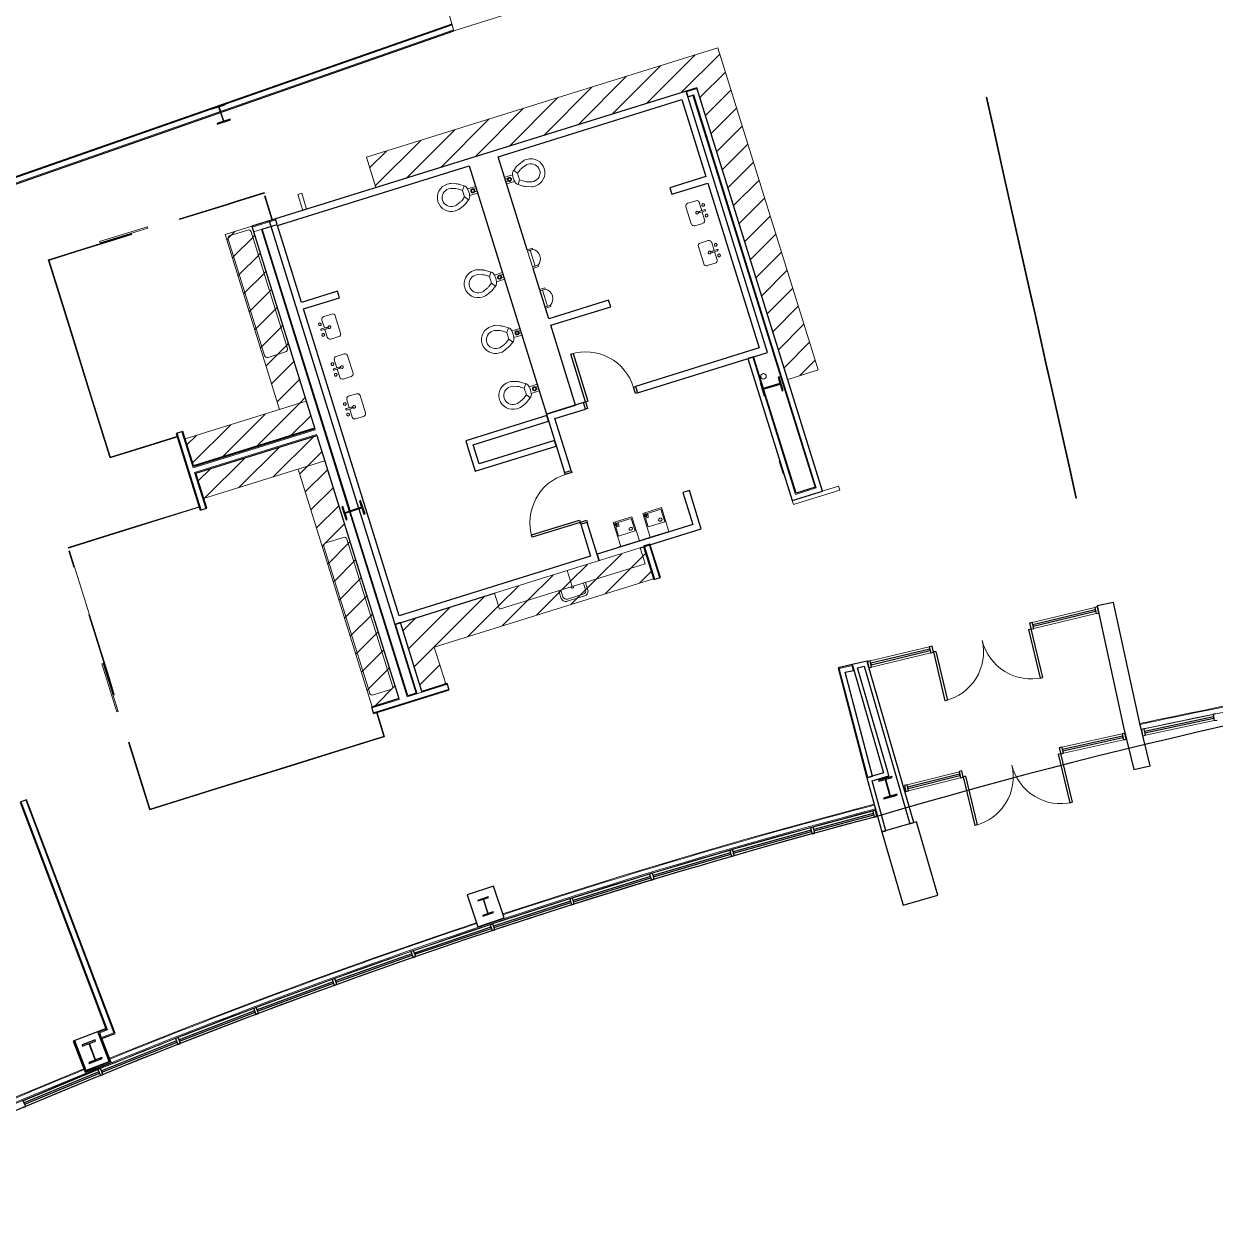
# Model space of a CAD drawing. Header units: millimetres. Extents: x -15988 to 119026, y 0 to 105082.
# Drawn here: x 4688 to 26410, y 0 to 21875 of the extents above; entities that cross this region are included whole.
import ezdxf

# ---------------------------------------------------------------- set-up
doc = ezdxf.new("R2010")
doc.units = ezdxf.units.MM
doc.header["$LTSCALE"] = 25
doc.header["$MEASUREMENT"] = 0
doc.layers.add('PLANON_CONSTRUCTION', color=8, linetype='CONTINUOUS', lineweight=18)
doc.layers.add('PLANON_FLOOR_POLYLINE', color=5, linetype='CONTINUOUS')

msp = doc.modelspace()

# ---------------------------------------------------------------- linework, layer by layer
at = {"layer": 'PLANON_CONSTRUCTION'}
for p, q in [((12530, 21752), (12122, 23164)), ((12530, 21752), (15270, 22612)), ((12526, 21768), (3236, 18519)), ((12503, 21857), (3347, 18655)), ((16965, 20697), (16771, 20637)), ((16904, 20582), (16889, 20577)), ((16904, 20582), (19137, 13412)), ((22248, 20537), (22236, 20534)), ((22236, 20534), (22355, 20001)), ((22367, 20004), (22248, 20537)), ((22367, 20004), (22355, 20001)), ((22355, 20001), (22367, 20004)), ((22355, 20001), (22555, 19109)), ((22567, 19112), (22367, 20004)), ((13619, 19205), (13667, 19267)), ((13719, 19319), (13797, 19378)), ((13850, 19307), (13773, 19248)), ((13828, 19394), (13859, 19404)), ((13886, 19319), (13854, 19309)), ((13455, 19079), (13600, 19124)), ((13467, 19042), (13507, 19055)), ((13619, 19205), (13689, 19151)), ((13737, 19213), (13689, 19151)), ((13689, 19151), (13727, 19031)), ((22567, 19112), (22555, 19109)), ((22555, 19109), (22567, 19112)), ((22555, 19109), (22688, 18514)), ((22700, 18517), (22567, 19112)), ((12436, 18961), (12404, 18951)), ((12431, 18866), (12462, 18876)), ((12466, 18876), (12564, 18872)), ((12568, 18960), (12471, 18965)), ((12613, 18863), (12688, 18839)), ((12715, 18924), (12640, 18948)), ((12715, 18924), (12688, 18839)), ((12688, 18839), (12725, 18719)), ((12922, 18912), (12777, 18867)), ((12933, 18876), (12893, 18864)), ((12948, 18828), (12908, 18815)), ((13482, 18994), (13522, 19006)), ((13637, 19002), (13493, 18957)), ((13727, 19031), (13700, 18946)), ((13775, 18922), (13700, 18946)), ((13727, 19031), (13802, 19007)), ((13944, 18905), (13846, 18909)), ((13851, 18998), (13948, 18993)), ((13953, 18994), (13984, 19004)), ((14010, 18919), (13979, 18909)), ((8542, 18635), (8396, 18590)), ((8400, 18578), (8546, 18623)), ((9068, 18799), (8542, 18635)), ((8546, 18623), (8542, 18635)), ((8542, 18635), (8546, 18623)), ((8546, 18623), (9072, 18787)), ((9072, 18787), (9068, 18799)), ((9086, 18740), (9074, 18736)), ((9074, 18736), (9210, 18299)), ((9223, 18303), (9086, 18740)), ((9753, 18787), (9680, 18764)), ((9680, 18764), (9771, 18473)), ((9843, 18496), (9753, 18787)), ((12642, 18622), (12564, 18562)), ((12725, 18719), (12677, 18657)), ((12725, 18719), (12796, 18665)), ((12748, 18602), (12796, 18665)), ((12815, 18746), (12959, 18791)), ((16940, 18651), (16794, 18605)), ((17049, 18472), (17003, 18617)), ((8396, 18590), (7523, 18318)), ((7527, 18306), (8400, 18578)), ((8400, 18578), (8396, 18590)), ((8396, 18590), (8400, 18578)), ((9771, 18473), (9843, 18496)), ((12560, 18560), (12529, 18551)), ((12555, 18466), (12587, 18476)), ((12618, 18492), (12696, 18551)), ((16761, 18542), (16859, 18226)), ((17103, 18489), (17012, 18460)), ((17111, 18465), (17020, 18436)), ((17102, 18302), (17056, 18448)), ((22700, 18517), (22688, 18514)), ((22688, 18514), (22700, 18517)), ((22688, 18514), (22888, 17622)), ((22900, 17625), (22700, 18517)), ((6067, 17905), (6940, 18176)), ((6940, 18176), (6948, 18152)), ((7523, 18318), (7527, 18306)), ((8847, 18169), (9280, 18304)), ((9210, 18299), (9223, 18303)), ((16923, 18193), (17068, 18238)), ((6359, 17956), (5632, 17729)), ((5636, 17717), (6363, 17944)), ((6948, 18152), (6075, 17880)), ((6650, 18046), (6359, 17956)), ((6363, 17944), (6359, 17956)), ((6359, 17956), (6363, 17944)), ((6363, 17944), (6654, 18034)), ((6654, 18034), (6650, 18046)), ((9035, 18131), (8874, 18081)), ((9020, 18126), (10621, 12985)), ((5632, 17729), (5136, 17575)), ((5636, 17717), (5632, 17729)), ((5632, 17729), (5636, 17717)), ((6075, 17880), (6067, 17905)), ((13867, 17757), (13964, 17788)), ((13874, 17733), (13867, 17757)), ((13971, 17763), (13874, 17733)), ((13874, 17733), (13919, 17747)), ((13965, 17442), (13874, 17733)), ((13919, 17747), (14010, 17456)), ((13964, 17788), (13971, 17763)), ((16987, 17814), (17086, 17499)), ((17166, 17923), (17021, 17878)), ((17275, 17744), (17230, 17890)), ((17330, 17761), (17239, 17733)), ((17337, 17737), (17246, 17709)), ((17328, 17574), (17283, 17720)), ((5142, 17577), (5130, 17573)), ((5130, 17573), (5511, 16350)), ((5136, 17575), (5140, 17563)), ((5140, 17563), (5636, 17717)), ((5523, 16354), (5142, 17577)), ((17149, 17466), (17295, 17511)), ((22900, 17625), (22888, 17622)), ((22888, 17622), (22900, 17625)), ((22888, 17622), (23021, 17027)), ((23033, 17030), (22900, 17625)), ((12894, 17378), (12926, 17387)), ((12952, 17302), (12921, 17293)), ((13054, 17298), (12956, 17303)), ((12961, 17392), (13058, 17387)), ((13178, 17266), (13103, 17290)), ((13130, 17374), (13205, 17350)), ((13178, 17266), (13205, 17350)), ((13267, 17294), (13412, 17339)), ((13423, 17303), (13383, 17290)), ((14062, 17472), (13965, 17442)), ((14010, 17456), (13965, 17442)), ((13965, 17442), (13973, 17417)), ((13973, 17417), (14070, 17448)), ((14070, 17448), (14062, 17472)), ((13167, 17083), (13215, 17146)), ((13215, 17146), (13178, 17266)), ((13286, 17091), (13215, 17146)), ((13286, 17091), (13237, 17029)), ((13449, 17218), (13305, 17173)), ((13438, 17254), (13398, 17242)), ((13019, 16977), (13050, 16987)), ((13077, 16902), (13045, 16892)), ((13054, 16989), (13132, 17048)), ((13186, 16978), (13108, 16918)), ((14093, 17030), (14190, 17060)), ((14198, 17035), (14101, 17005)), ((14101, 17005), (14146, 17019)), ((14146, 17019), (14236, 16728)), ((14190, 17060), (14198, 17035)), ((23021, 17027), (23033, 17030)), ((23033, 17030), (23021, 17027)), ((23021, 17027), (23121, 16581)), ((23133, 16584), (23033, 17030)), ((14289, 16744), (14192, 16714)), ((14236, 16728), (14192, 16714)), ((14199, 16690), (14296, 16720)), ((14296, 16720), (14289, 16744)), ((10167, 16329), (10122, 16474)), ((10155, 16538), (10301, 16583)), ((10364, 16550), (10463, 16235)), ((23121, 16581), (23133, 16584)), ((23133, 16584), (23121, 16581)), ((23121, 16581), (23321, 15689)), ((23333, 15691), (23133, 16584)), ((5523, 16354), (5511, 16350)), ((5511, 16350), (5523, 16354)), ((5511, 16350), (5873, 15186)), ((5886, 15189), (5523, 16354)), ((10113, 16312), (10204, 16340)), ((10120, 16288), (10211, 16316)), ((10220, 16159), (10175, 16305)), ((13211, 16359), (13243, 16369)), ((13269, 16284), (13238, 16274)), ((13371, 16280), (13274, 16284)), ((13278, 16373), (13375, 16369)), ((13495, 16247), (13420, 16271)), ((13447, 16356), (13522, 16332)), ((13495, 16247), (13522, 16332)), ((13532, 16127), (13495, 16247)), ((13584, 16276), (13729, 16321)), ((13767, 16199), (13622, 16154)), ((13740, 16284), (13700, 16272)), ((13755, 16236), (13715, 16223)), ((10429, 16171), (10284, 16126)), ((13371, 15971), (13449, 16030)), ((13484, 16065), (13532, 16127)), ((13603, 16073), (13532, 16127)), ((13603, 16073), (13555, 16010)), ((10382, 15810), (10527, 15856)), ((10591, 15822), (10689, 15507)), ((13336, 15959), (13367, 15969)), ((13394, 15884), (13362, 15874)), ((13503, 15959), (13425, 15900)), ((18121, 15339), (17978, 15798)), ((10339, 15584), (10430, 15613)), ((10347, 15560), (10438, 15588)), ((10394, 15601), (10348, 15747)), ((10447, 15431), (10401, 15577)), ((23321, 15689), (23333, 15691)), ((23333, 15691), (23321, 15689)), ((23321, 15689), (23421, 15242)), ((23433, 15245), (23333, 15691)), ((10656, 15443), (10510, 15398)), ((13529, 15340), (13560, 15350)), ((13595, 15355), (13693, 15350)), ((13764, 15337), (13839, 15313)), ((13812, 15229), (13839, 15313)), ((5873, 15186), (5886, 15189)), ((5886, 15189), (5873, 15186)), ((5873, 15186), (5964, 14895)), ((5976, 14898), (5886, 15189)), ((10608, 15083), (10754, 15128)), ((10818, 15095), (10916, 14779)), ((13586, 15265), (13555, 15256)), ((13688, 15261), (13591, 15266)), ((13812, 15229), (13737, 15252)), ((13802, 15046), (13850, 15109)), ((13850, 15109), (13812, 15229)), ((13920, 15054), (13850, 15109)), ((13902, 15257), (14046, 15302)), ((14084, 15181), (13939, 15136)), ((14057, 15266), (14017, 15253)), ((14072, 15217), (14032, 15205)), ((18758, 13294), (18198, 15094)), ((23433, 15245), (23421, 15242)), ((23421, 15242), (23433, 15245)), ((23421, 15242), (23554, 14648)), ((23566, 14650), (23433, 15245)), ((5964, 14895), (5976, 14898)), ((5976, 14898), (5964, 14895)), ((5964, 14895), (6254, 13963)), ((6267, 13966), (5976, 14898)), ((10566, 14857), (10657, 14885)), ((10620, 14874), (10575, 15019)), ((13653, 14940), (13685, 14950)), ((13689, 14952), (13766, 15011)), ((13820, 14941), (13742, 14881)), ((13920, 15054), (13872, 14992)), ((10573, 14832), (10664, 14861)), ((10673, 14704), (10628, 14849)), ((10882, 14716), (10737, 14671)), ((13711, 14865), (13680, 14855)), ((9998, 14473), (7773, 13780)), ((9998, 14473), (9993, 14488)), ((23566, 14650), (23554, 14648)), ((23554, 14648), (23566, 14650)), ((23554, 14648), (23754, 13755)), ((23766, 13758), (23566, 14650)), ((7471, 14348), (6889, 14167)), ((6893, 14155), (7475, 14336)), ((7475, 14336), (7471, 14348)), ((7917, 13009), (7480, 14409)), ((7773, 13780), (7568, 14437)), ((10025, 14385), (7800, 13692)), ((10030, 14370), (10025, 14385)), ((6889, 14167), (6259, 13970)), ((6262, 13958), (6893, 14155)), ((6889, 14167), (6893, 14155)), ((6893, 14155), (6889, 14167)), ((6254, 13963), (6267, 13966)), ((6259, 13970), (6262, 13958)), ((8004, 13036), (7800, 13692)), ((23766, 13758), (23754, 13755)), ((23754, 13755), (23766, 13758)), ((23754, 13755), (23873, 13222)), ((23885, 13225), (23766, 13758)), ((19543, 13443), (18698, 13179)), ((18720, 13106), (19566, 13370)), ((19137, 13412), (18758, 13294)), ((19566, 13370), (19543, 13443)), ((18698, 13179), (18720, 13106)), ((23873, 13222), (23885, 13225)), ((7881, 13069), (6717, 12707)), ((6721, 12694), (7885, 13057)), ((7885, 13057), (7881, 13069)), ((10624, 12974), (11675, 9598)), ((15974, 12946), (16314, 13052)), ((16110, 12510), (15974, 12946)), ((16059, 12947), (16303, 13024)), ((16080, 12878), (16059, 12947)), ((16303, 13024), (16375, 12794)), ((16314, 13052), (16450, 12616)), ((6717, 12707), (6135, 12525)), ((6139, 12513), (6721, 12694)), ((6721, 12694), (6717, 12707)), ((6717, 12707), (6721, 12694)), ((15435, 12778), (15775, 12884)), ((15571, 12342), (15435, 12778)), ((15482, 12692), (15541, 12711)), ((15532, 12531), (15482, 12692)), ((15520, 12779), (15764, 12856)), ((15541, 12711), (15520, 12779)), ((15764, 12856), (15836, 12626)), ((15775, 12884), (15911, 12448)), ((16021, 12860), (16080, 12878)), ((16071, 12699), (16021, 12860)), ((16375, 12794), (16071, 12699)), ((6135, 12525), (5494, 12326)), ((5498, 12314), (6139, 12513)), ((6135, 12525), (6139, 12513)), ((6139, 12513), (6135, 12525)), ((15527, 12328), (16495, 12629)), ((15836, 12626), (15532, 12531)), ((15888, 12440), (16110, 12510)), ((16450, 12616), (16110, 12510)), ((16495, 12629), (16496, 12623)), ((5494, 12326), (5498, 12314)), ((5520, 12262), (5508, 12259)), ((5508, 12259), (5599, 11968)), ((5611, 11971), (5520, 12262)), ((15527, 12328), (15529, 12322)), ((15911, 12448), (15571, 12342)), ((16002, 12353), (16191, 11746)), ((16090, 12380), (16279, 11774)), ((5599, 11968), (5611, 11971)), ((5611, 11971), (5599, 11968)), ((5883, 11098), (5611, 11971)), ((24215, 11229), (23077, 10958)), ((5871, 11095), (5883, 11098)), ((5883, 11098), (5871, 11095)), ((5871, 11095), (6233, 9930)), ((6245, 9934), (5883, 11098)), ((24242, 11118), (23104, 10847)), ((11465, 10927), (11860, 9656)), ((21199, 10511), (20120, 10254)), ((21226, 10400), (20147, 10143)), ((6133, 10208), (6109, 10200)), ((6109, 10200), (6381, 9327)), ((6405, 9335), (6133, 10208)), ((19796, 10173), (19554, 10115)), ((19554, 10115), (20075, 8127)), ((6233, 9930), (6245, 9934)), ((6245, 9934), (6233, 9930)), ((6233, 9930), (6324, 9639)), ((6336, 9643), (6245, 9934)), ((6324, 9639), (6336, 9643)), ((12440, 9740), (11058, 9310)), ((12413, 9828), (11675, 9598)), ((11944, 9699), (11948, 9683)), ((11530, 9553), (11031, 9398)), ((11525, 9568), (11530, 9553)), ((6381, 9327), (6405, 9335)), ((11128, 9315), (11116, 9311)), ((11116, 9311), (11252, 8875)), ((11264, 8878), (11128, 9315)), ((25117, 9014), (26373, 9277)), ((26373, 9277), (26382, 9233)), ((26396, 9165), (25140, 8902)), ((6608, 8770), (6596, 8766)), ((6596, 8766), (6777, 8184)), ((6789, 8188), (6608, 8770)), ((11256, 8883), (10532, 8657)), ((10536, 8645), (11260, 8870)), ((11252, 8875), (11264, 8878)), ((11260, 8870), (11256, 8883)), ((23619, 8681), (24716, 8927)), ((24741, 8815), (23644, 8570)), ((10532, 8657), (9659, 8385)), ((9663, 8373), (10536, 8645)), ((10536, 8645), (10532, 8657)), ((10532, 8657), (10536, 8645)), ((23629, 8638), (23619, 8681)), ((9659, 8385), (9368, 8295)), ((9372, 8282), (9663, 8373)), ((9663, 8373), (9659, 8385)), ((9659, 8385), (9663, 8373)), ((6777, 8184), (6789, 8188)), ((6789, 8188), (6777, 8184)), ((6777, 8184), (6977, 7543)), ((6989, 7547), (6789, 8188)), ((9368, 8295), (8204, 7932)), ((8208, 7920), (9372, 8282)), ((9372, 8282), (9368, 8295)), ((9368, 8295), (9372, 8282)), ((20793, 7996), (21741, 8234)), ((21769, 8124), (20821, 7885)), ((21741, 8234), (21752, 8191)), ((8204, 7932), (6981, 7551)), ((6984, 7539), (8208, 7920)), ((8204, 7932), (8208, 7920)), ((8208, 7920), (8204, 7932)), ((6209, 3522), (4634, 7682)), ((6328, 3468), (4720, 7714)), ((6977, 7543), (6989, 7547)), ((6981, 7551), (6984, 7539)), ((19044, 7333), (20193, 7641)), ((19080, 7224), (20167, 7515)), ((20216, 7528), (20223, 7530)), ((17897, 7013), (19044, 7333)), ((19091, 7181), (19080, 7224)), ((20196, 7405), (19109, 7114)), ((16755, 6681), (17897, 7013)), ((17611, 6812), (19030, 7210)), ((19061, 7100), (17642, 6702)), ((19030, 7210), (19042, 7168)), ((16148, 6380), (17562, 6798)), ((17562, 6798), (17574, 6755)), ((17623, 6769), (17611, 6812)), ((15615, 6338), (16755, 6681)), ((17594, 6688), (16180, 6271)), ((14691, 5929), (16099, 6365)), ((16099, 6365), (16112, 6323)), ((16161, 6338), (16148, 6380)), ((14480, 5982), (15615, 6338)), ((16132, 6256), (14725, 5820)), ((13240, 5458), (14642, 5913)), ((13421, 5639), (14480, 5982)), ((14642, 5913), (14655, 5871)), ((14704, 5887), (14691, 5929)), ((14677, 5805), (13275, 5350)), ((12220, 5236), (12938, 5479)), ((11795, 4968), (13191, 5442)), ((13227, 5334), (11832, 4860)), ((13191, 5442), (13205, 5400)), ((13253, 5416), (13240, 5458)), ((11096, 4845), (12220, 5236)), ((9976, 4443), (11096, 4845)), ((10357, 4459), (11746, 4952)), ((11784, 4844), (10395, 4351)), ((11746, 4952), (11761, 4910)), ((11809, 4926), (11795, 4968)), ((8860, 4028), (9976, 4443)), ((8926, 3931), (10308, 4442)), ((10308, 4442), (10324, 4400)), ((10372, 4417), (10357, 4459)), ((10348, 4334), (8965, 3824)), ((7749, 3603), (8860, 4028)), ((7502, 3383), (8878, 3913)), ((8919, 3806), (7543, 3277)), ((8878, 3913), (8894, 3871)), ((8941, 3889), (8926, 3931)), ((6204, 3537), (6067, 3485)), ((6209, 3522), (6073, 3470)), ((6642, 3166), (7749, 3603)), ((5601, 3325), (5812, 2770)), ((5616, 3331), (5821, 2791)), ((6237, 2948), (6032, 3488)), ((6257, 2939), (6047, 3494)), ((6073, 3470), (6105, 3384)), ((6086, 2817), (7454, 3364)), ((6328, 3468), (6105, 3384)), ((7454, 3364), (7470, 3323)), ((7518, 3342), (7502, 3383)), ((7496, 3258), (6128, 2711)), ((6248, 3007), (6642, 3166)), ((5812, 2770), (6257, 2939)), ((5821, 2791), (6237, 2948)), ((4443, 2257), (5540, 2717)), ((4677, 2231), (6038, 2797)), ((6082, 2692), (4721, 2126)), ((5540, 2717), (5778, 2815)), ((6038, 2797), (6055, 2756)), ((6102, 2776), (6086, 2817)), ((4694, 2190), (4677, 2231))]:
    msp.add_line(p, q, dxfattribs=at)
at = {"layer": 'PLANON_CONSTRUCTION', "lineweight": 30}
for p, q in [((3226, 18496), (12530, 21752)), ((12499, 21872), (3357, 18675)), ((16960, 20712), (16766, 20652)), ((16766, 20652), (16798, 20549)), ((16798, 20549), (16889, 20577)), ((16889, 20577), (19117, 13423)), ((19252, 13352), (16960, 20712)), ((9276, 18319), (8842, 18184)), ((8842, 18184), (9993, 14488)), ((9035, 18131), (9308, 18216)), ((9308, 18216), (9276, 18319)), ((10636, 12990), (9035, 18131)), ((17993, 15803), (17890, 15771)), ((17890, 15771), (18698, 13179)), ((18173, 15226), (17993, 15803)), ((18769, 13314), (18176, 15216)), ((7583, 14441), (7465, 14404)), ((7783, 13800), (7583, 14441)), ((9993, 14488), (7783, 13800)), ((7465, 14404), (7901, 13004)), ((7820, 13682), (10030, 14370)), ((10030, 14370), (11525, 9568)), ((8020, 13041), (7820, 13682)), ((18698, 13179), (19252, 13352)), ((19117, 13423), (18769, 13314)), ((7901, 13004), (8020, 13041)), ((11686, 9618), (10639, 12979)), ((16105, 12385), (15987, 12348)), ((15987, 12348), (16176, 11742)), ((16294, 11779), (16105, 12385)), ((16176, 11742), (16294, 11779)), ((11553, 10954), (11449, 10922)), ((11944, 9699), (11553, 10954)), ((11449, 10922), (11840, 9666)), ((19793, 10188), (19534, 10127)), ((19534, 10127), (20060, 8123)), ((19667, 10047), (19818, 10083)), ((19818, 10083), (19793, 10188)), ((20164, 8150), (19667, 10047)), ((11063, 9295), (12445, 9725)), ((11840, 9666), (11686, 9618)), ((12408, 9843), (11944, 9699)), ((12445, 9725), (12408, 9843)), ((11525, 9568), (11026, 9413)), ((11026, 9413), (11063, 9295)), ((20060, 8123), (20164, 8150)), ((4735, 7720), (4619, 7676)), ((4619, 7676), (6183, 3546)), ((6349, 3459), (4735, 7720)), ((6183, 3546), (6062, 3500)), ((6062, 3500), (5587, 3320)), ((5587, 3320), (5802, 2750)), ((6111, 3369), (6349, 3459)), ((6278, 2930), (6111, 3369)), ((5802, 2750), (6278, 2930))]:
    msp.add_line(p, q, dxfattribs=at)
at = {"layer": 'PLANON_CONSTRUCTION', "lineweight": 9}
for p, q in [((17342, 21440), (10933, 19444)), ((19172, 15564), (17342, 21440)), ((16048, 20428), (16931, 21312)), ((16674, 20623), (17377, 21327)), ((15422, 20233), (16305, 21117)), ((14796, 20038), (15679, 20922)), ((17016, 20534), (17480, 20998)), ((14170, 19843), (15053, 20727)), ((17118, 20205), (17582, 20669)), ((13544, 19648), (14427, 20532)), ((12292, 19258), (13175, 20142)), ((12918, 19453), (13801, 20337)), ((17220, 19877), (17684, 20341)), ((11666, 19063), (12549, 19947)), ((17323, 19548), (17787, 20012)), ((11095, 18923), (11923, 19752)), ((10992, 19252), (11297, 19557)), ((17425, 19219), (17889, 19683)), ((10933, 19444), (11105, 18889)), ((17528, 18890), (17991, 19354)), ((17630, 18562), (18094, 19026)), ((17732, 18233), (18196, 18697)), ((8842, 18184), (8357, 18033)), ((9836, 14992), (8842, 18184)), ((17835, 17904), (18299, 18368)), ((8357, 18033), (9351, 14841)), ((8386, 17939), (8411, 17964)), ((8412, 17965), (8467, 18020)), ((8413, 17952), (9075, 15826)), ((8768, 18115), (8447, 18015)), ((8469, 18022), (8536, 18089)), ((8512, 17634), (8861, 17982)), ((9493, 15956), (8831, 18082)), ((8862, 17984), (8894, 18016)), ((17937, 17576), (18401, 18040)), ((8489, 17611), (8513, 17635)), ((8615, 17306), (8963, 17654)), ((8964, 17655), (8997, 17688)), ((18039, 17247), (18503, 17711)), ((8591, 17282), (8616, 17306)), ((8718, 16977), (9066, 17325)), ((9066, 17326), (9099, 17359)), ((18142, 16918), (18606, 17382)), ((8693, 16953), (8718, 16978)), ((8820, 16649), (9168, 16997)), ((9168, 16997), (9201, 17030)), ((18244, 16590), (18708, 17054)), ((8796, 16624), (8820, 16649)), ((8923, 16320), (9271, 16669)), ((9270, 16668), (9304, 16701)), ((18346, 16261), (18810, 16725)), ((8898, 16296), (8922, 16320)), ((9025, 15992), (9373, 16340)), ((9372, 16339), (9406, 16373)), ((18449, 15932), (18913, 16396)), ((9000, 15967), (9024, 15991)), ((9312, 15848), (9476, 16012)), ((9475, 16010), (9508, 16044)), ((18551, 15604), (19015, 16068)), ((9103, 15638), (9311, 15846)), ((9139, 15793), (9460, 15893)), ((9205, 15310), (9611, 15715)), ((18617, 15391), (19172, 15564)), ((18839, 15461), (19117, 15739)), ((9308, 14981), (9713, 15387)), ((9836, 14992), (7626, 14304)), ((8938, 14180), (9710, 14953)), ((9710, 14953), (9815, 15058)), ((8312, 13985), (9084, 14758)), ((9564, 14375), (9918, 14729)), ((7762, 13867), (8458, 14563)), ((7777, 13819), (9987, 14507)), ((7660, 14196), (7832, 14368)), ((9228, 13609), (9972, 14352)), ((8602, 13414), (9346, 14157)), ((9854, 13804), (10123, 14072)), ((7965, 13215), (10175, 13904)), ((7976, 13219), (8720, 13962)), ((9717, 13666), (9854, 13804)), ((18461, 13897), (18473, 13901)), ((18533, 13666), (18461, 13897)), ((18473, 13901), (18545, 13670)), ((18545, 13670), (18473, 13901)), ((7865, 13538), (8094, 13767)), ((9690, 13753), (11040, 9417)), ((9819, 13338), (10225, 13743)), ((18545, 13670), (18533, 13666)), ((9922, 13009), (10327, 13415)), ((10024, 12680), (10430, 13086)), ((10126, 12351), (10532, 12757)), ((10514, 12508), (10193, 12408)), ((11411, 9798), (10577, 12475)), ((10159, 12345), (10993, 9668)), ((10252, 12046), (10601, 12395)), ((10602, 12396), (10634, 12428)), ((15928, 12317), (14596, 11902)), ((16019, 12026), (15928, 12317)), ((16168, 11753), (15986, 12335)), ((10229, 12023), (10254, 12048)), ((10355, 11718), (10703, 12066)), ((10704, 12067), (10737, 12100)), ((15126, 11748), (15590, 12211)), ((15752, 11943), (15975, 12166)), ((15975, 12166), (16024, 12214)), ((14596, 11902), (13270, 11489)), ((13874, 11358), (14338, 11821)), ((14596, 11902), (14686, 11611)), ((14686, 11611), (14596, 11902)), ((14656, 11708), (14964, 12016)), ((14686, 11611), (16019, 12026)), ((15289, 11479), (15752, 11943)), ((15915, 11674), (16126, 11886)), ((10331, 11694), (10356, 11719)), ((10458, 11389), (10806, 11738)), ((10806, 11738), (10839, 11771)), ((12170, 10508), (16168, 11753)), ((13342, 11257), (13712, 11627)), ((13361, 11198), (14686, 11611)), ((14500, 11553), (14656, 11708)), ((14663, 11284), (15126, 11748)), ((14930, 11554), (14893, 11675)), ((14967, 11565), (14929, 11686)), ((10433, 11365), (10458, 11390)), ((10560, 11061), (10908, 11409)), ((10908, 11409), (10942, 11442)), ((11803, 10149), (13086, 11432)), ((13270, 11489), (13361, 11198)), ((14037, 11089), (14500, 11553)), ((14444, 11535), (14482, 11414)), ((14480, 11547), (14518, 11425)), ((14592, 11342), (14916, 11443)), ((14598, 11384), (14889, 11474)), ((11701, 10478), (12460, 11237)), ((12785, 10699), (13342, 11257)), ((13411, 10894), (13874, 11358)), ((10536, 11037), (10560, 11061)), ((10663, 10732), (11011, 11080)), ((11011, 11080), (11044, 11114)), ((11599, 10806), (11834, 11042)), ((10638, 10708), (10662, 10732)), ((10765, 10404), (11113, 10752)), ((11113, 10752), (11146, 10785)), ((12380, 9835), (12170, 10508)), ((10741, 10379), (10764, 10403)), ((10868, 10075), (11216, 10423)), ((11215, 10423), (11249, 10456)), ((10843, 10051), (10867, 10074)), ((10970, 9747), (11318, 10095)), ((11317, 10094), (11351, 10128)), ((11906, 9820), (12271, 10185)), ((12338, 9821), (12373, 9857)), ((10945, 9722), (10969, 9746)), ((11057, 9634), (11377, 9734)), ((11086, 9432), (11453, 9799))]:
    msp.add_line(p, q, dxfattribs=at)
at = {"layer": 'PLANON_CONSTRUCTION', "lineweight": 25}
for p, q in [((16648, 20615), (9276, 18319)), ((16766, 20652), (16648, 20615)), ((18251, 15883), (16766, 20652)), ((8357, 20419), (8116, 20339)), ((8121, 20325), (8237, 20363)), ((8237, 20363), (8325, 20100)), ((8245, 20366), (8361, 20405)), ((8333, 20102), (8245, 20366)), ((8361, 20405), (8357, 20419)), ((13338, 19454), (16685, 20497)), ((16685, 20497), (17123, 19090)), ((8116, 20339), (8121, 20325)), ((8213, 20047), (8454, 20127)), ((8449, 20141), (8333, 20102)), ((8454, 20127), (8449, 20141)), ((8325, 20100), (8209, 20061)), ((8209, 20061), (8213, 20047)), ((9312, 18201), (12805, 19288)), ((12805, 19288), (14216, 14756)), ((13867, 17757), (13338, 19454)), ((17123, 19090), (16468, 18886)), ((16468, 18886), (16505, 18768)), ((16505, 18768), (17160, 18972)), ((17160, 18972), (18096, 15965)), ((9276, 18319), (9157, 18282)), ((9157, 18282), (10789, 13042)), ((9750, 16794), (9312, 18201)), ((14259, 16496), (13973, 17417)), ((10405, 16998), (9750, 16794)), ((9787, 16676), (10442, 16880)), ((10442, 16880), (10405, 16998)), ((11531, 11077), (9787, 16676)), ((15351, 16836), (14259, 16496)), ((14296, 16378), (15388, 16717)), ((15388, 16717), (15351, 16836)), ((14749, 14923), (14296, 16378)), ((14659, 15852), (14702, 15865)), ((14931, 14979), (14659, 15852)), ((14702, 15865), (14974, 14992)), ((18096, 15965), (15841, 15262)), ((15878, 15144), (18133, 15846)), ((18133, 15846), (18251, 15883)), ((18133, 15343), (18114, 15337)), ((18114, 15337), (18185, 15091)), ((18167, 15225), (18133, 15343)), ((18475, 15314), (18167, 15225)), ((18460, 15437), (18441, 15432)), ((18441, 15432), (18475, 15314)), ((18532, 15191), (18460, 15437)), ((15804, 15251), (15841, 15262)), ((15841, 15133), (15804, 15251)), ((15841, 15262), (15878, 15144)), ((15841, 15262), (15878, 15144)), ((15878, 15144), (15841, 15133)), ((18170, 15214), (18478, 15303)), ((18204, 15096), (18170, 15214)), ((18185, 15091), (18204, 15096)), ((18478, 15303), (18513, 15185)), ((18513, 15185), (18532, 15191)), ((14216, 14756), (14749, 14923)), ((14895, 14968), (14334, 14793)), ((14895, 14968), (14931, 14979)), ((14932, 14850), (14895, 14968)), ((14932, 14850), (14895, 14968)), ((14974, 14992), (14931, 14979)), ((14931, 14979), (14968, 14861)), ((14223, 14732), (12744, 14271)), ((14334, 14793), (14216, 14756)), ((14216, 14756), (14547, 13692)), ((14256, 14629), (14223, 14732)), ((14371, 14675), (14932, 14850)), ((14665, 13729), (14371, 14675)), ((14968, 14861), (14932, 14850)), ((12879, 14200), (14256, 14629)), ((12744, 14271), (12776, 14168)), ((14365, 14277), (12989, 13849)), ((14397, 14174), (14365, 14277)), ((12776, 14168), (12886, 13817)), ((12989, 13849), (12879, 14200)), ((12918, 13714), (14397, 14174)), ((12886, 13817), (12918, 13714)), ((14547, 13692), (14665, 13729)), ((14547, 13692), (14665, 13729)), ((14559, 13656), (14547, 13692)), ((14677, 13693), (14559, 13656)), ((14665, 13729), (14677, 13693)), ((16823, 13363), (16705, 13327)), ((17004, 12781), (16823, 13363)), ((10826, 13183), (10808, 13177)), ((10808, 13177), (10846, 13061)), ((10908, 12940), (10826, 13183)), ((16705, 13327), (16886, 12745)), ((10503, 13075), (10484, 13069)), ((10484, 13069), (10566, 12826)), ((10542, 12959), (10503, 13075)), ((10846, 13061), (10542, 12959)), ((10546, 12948), (10850, 13050)), ((10584, 12832), (10546, 12948)), ((10793, 13031), (11413, 11040)), ((10850, 13050), (10889, 12933)), ((10889, 12933), (10908, 12940)), ((10566, 12826), (10584, 12832)), ((13944, 12553), (14817, 12825)), ((14830, 12783), (13957, 12511)), ((14817, 12825), (14830, 12783)), ((14830, 12783), (14949, 12820)), ((14842, 12747), (14830, 12783)), ((14960, 12783), (14842, 12747)), ((14960, 12783), (14842, 12747)), ((14842, 12747), (15023, 12165)), ((14949, 12820), (14960, 12783)), ((15178, 12083), (14960, 12783)), ((16886, 12745), (15141, 12201)), ((17041, 12663), (17004, 12781)), ((13957, 12511), (13944, 12553)), ((15928, 12317), (17041, 12663)), ((15023, 12165), (11531, 11077)), ((15141, 12201), (15178, 12083)), ((11449, 10922), (13270, 11489)), ((24225, 11186), (23088, 10915)), ((23093, 10890), (24231, 11161)), ((24231, 11161), (24225, 11186)), ((24560, 11323), (24262, 11258)), ((24262, 11258), (24743, 9048)), ((25041, 9115), (24560, 11323)), ((11413, 11040), (11449, 10922)), ((23010, 10831), (23053, 10841)), ((23010, 10831), (23221, 9941)), ((23053, 10841), (23265, 9952)), ((23088, 10915), (23093, 10890)), ((21210, 10468), (20130, 10211)), ((20136, 10186), (21216, 10443)), ((21216, 10443), (21210, 10468)), ((21317, 10428), (21274, 10418)), ((21274, 10418), (21485, 9528)), ((21317, 10428), (21529, 9539)), ((20065, 10253), (19793, 10188)), ((19793, 10188), (19815, 10112)), ((19815, 10112), (20365, 8211)), ((19892, 10130), (20010, 10158)), ((20441, 8233), (19892, 10130)), ((20010, 10158), (20842, 7285)), ((20087, 10177), (20065, 10253)), ((20120, 10254), (20071, 10242)), ((20071, 10242), (20097, 10131)), ((20918, 7307), (20087, 10177)), ((20097, 10131), (20147, 10143)), ((20147, 10143), (20120, 10254)), ((20130, 10211), (20136, 10186)), ((23221, 9941), (23265, 9952)), ((21529, 9539), (21485, 9528)), ((26382, 9233), (25126, 8970)), ((25131, 8945), (26387, 9208)), ((26387, 9208), (26382, 9233)), ((24743, 9048), (24928, 8271)), ((25225, 8342), (25041, 9115)), ((25126, 8970), (25131, 8945)), ((24725, 8883), (23629, 8638)), ((23635, 8613), (24731, 8859)), ((24765, 8938), (24716, 8927)), ((24716, 8927), (24741, 8815)), ((24731, 8859), (24725, 8883)), ((24741, 8815), (24790, 8826)), ((24790, 8826), (24765, 8938)), ((23551, 8554), (23594, 8565)), ((23551, 8554), (23762, 7666)), ((23594, 8565), (23806, 7676)), ((23629, 8638), (23635, 8613)), ((24928, 8271), (25225, 8342)), ((20136, 8144), (20060, 8122)), ((20060, 8122), (20332, 7137)), ((20365, 8211), (20136, 8144)), ((20157, 8068), (20464, 8157)), ((20516, 8148), (20272, 8077)), ((20404, 8097), (20521, 8131)), ((20492, 7790), (20404, 8097)), ((20464, 8157), (20441, 8233)), ((20521, 8131), (20516, 8148)), ((21752, 8191), (20804, 7953)), ((20811, 7928), (21758, 8167)), ((21758, 8167), (21752, 8191)), ((21816, 8142), (22028, 7253)), ((21859, 8152), (21817, 8142)), ((21859, 8152), (22071, 7263)), ((20409, 7158), (20157, 8068)), ((20272, 8077), (20277, 8060)), ((20277, 8060), (20394, 8094)), ((20394, 8094), (20482, 7787)), ((20804, 7953), (20811, 7928)), ((20482, 7787), (20365, 7753)), ((20365, 7753), (20371, 7736)), ((20371, 7736), (20614, 7807)), ((20609, 7824), (20492, 7790)), ((20614, 7807), (20609, 7824)), ((23762, 7666), (23806, 7676)), ((20178, 7472), (19091, 7181)), ((19098, 7157), (20185, 7448)), ((20216, 7528), (20167, 7515)), ((20167, 7515), (20196, 7405)), ((20185, 7448), (20178, 7472)), ((20245, 7418), (20216, 7528)), ((20196, 7405), (20245, 7418)), ((20967, 7321), (20332, 7137)), ((20842, 7285), (20918, 7307)), ((21355, 5981), (20967, 7321)), ((22071, 7263), (22028, 7253)), ((19042, 7168), (17623, 6769)), ((17630, 6745), (19049, 7143)), ((19049, 7143), (19042, 7168)), ((19091, 7181), (19098, 7157)), ((20332, 7137), (20409, 7158)), ((20332, 7137), (20720, 5798)), ((17574, 6755), (16161, 6338)), ((16168, 6313), (17581, 6731)), ((17581, 6731), (17574, 6755)), ((17623, 6769), (17630, 6745)), ((13252, 6145), (12770, 5985)), ((13444, 5567), (13252, 6145)), ((16112, 6323), (14704, 5887)), ((14711, 5862), (16119, 6299)), ((16119, 6299), (16112, 6323)), ((16161, 6338), (16168, 6313)), ((12770, 5985), (12963, 5406)), ((13156, 5951), (12963, 5887)), ((13067, 5908), (13160, 5939)), ((13154, 5646), (13067, 5908)), ((13160, 5939), (13156, 5951)), ((20720, 5798), (21355, 5981)), ((12963, 5887), (12967, 5875)), ((12967, 5875), (13060, 5906)), ((13060, 5906), (13147, 5644)), ((14655, 5871), (13253, 5416)), ((13261, 5392), (14663, 5847)), ((14663, 5847), (14655, 5871)), ((14704, 5887), (14711, 5862)), ((12963, 5406), (13444, 5567)), ((13147, 5644), (13054, 5613)), ((13054, 5613), (13058, 5600)), ((13058, 5600), (13251, 5665)), ((13247, 5677), (13154, 5646)), ((13251, 5665), (13247, 5677)), ((13205, 5400), (11809, 4926)), ((11817, 4902), (13213, 5376)), ((13213, 5376), (13205, 5400)), ((13253, 5416), (13261, 5392)), ((11761, 4910), (10372, 4417)), ((10380, 4393), (11770, 4886)), ((11770, 4886), (11761, 4910)), ((11809, 4926), (11817, 4902)), ((10324, 4400), (8941, 3889)), ((8950, 3865), (10333, 4376)), ((10333, 4376), (10324, 4400)), ((10372, 4417), (10380, 4393)), ((8894, 3871), (7518, 3342)), ((7527, 3318), (8903, 3847)), ((8903, 3847), (8894, 3871)), ((8941, 3889), (8950, 3865)), ((5988, 3339), (5748, 3248)), ((5881, 3277), (5995, 3320)), ((5995, 3320), (5988, 3339)), ((7470, 3323), (6102, 2776)), ((6111, 2752), (7480, 3300)), ((7480, 3300), (7470, 3323)), ((7518, 3342), (7527, 3318)), ((5748, 3248), (5755, 3229)), ((5755, 3229), (5870, 3273)), ((5870, 3273), (5984, 2973)), ((5994, 2977), (5881, 3277)), ((5984, 2973), (5869, 2929)), ((5869, 2929), (5876, 2911)), ((5876, 2911), (6116, 3001)), ((6109, 3020), (5994, 2977)), ((6116, 3001), (6109, 3020)), ((6055, 2756), (4694, 2190)), ((4704, 2167), (6065, 2733)), ((6065, 2733), (6055, 2756)), ((6102, 2776), (6111, 2752)), ((4694, 2190), (4704, 2167))]:
    msp.add_line(p, q, dxfattribs=at)
at = {"layer": 'PLANON_CONSTRUCTION', "ltscale": 0.25}
msp.add_line((22295, 20326), (22268, 20450), dxfattribs=at)
at = {"layer": 'PLANON_CONSTRUCTION', "lineweight": 25, "extrusion": (0, 0, -1)}
for p, q in [((24265, 11241), (24215, 11229)), ((24215, 11229), (24242, 11118)), ((24291, 11129), (24265, 11241)), ((23077, 10958), (23028, 10946)), ((23028, 10946), (23054, 10835)), ((23104, 10847), (23077, 10958)), ((24242, 11118), (24291, 11129)), ((23054, 10835), (23104, 10847)), ((21249, 10523), (21199, 10511)), ((21199, 10511), (21226, 10400)), ((21275, 10412), (21249, 10523)), ((21226, 10400), (21275, 10412)), ((26423, 9287), (26373, 9277)), ((26373, 9277), (26396, 9165)), ((25117, 9014), (25067, 9003)), ((25067, 9003), (25090, 8891)), ((25140, 8902), (25117, 9014)), ((26396, 9165), (26446, 9175)), ((25090, 8891), (25140, 8902)), ((23619, 8681), (23569, 8670)), ((23569, 8670), (23595, 8559)), ((23595, 8559), (23644, 8570)), ((23644, 8570), (23619, 8681)), ((21791, 8247), (21741, 8235)), ((21741, 8235), (21769, 8124)), ((21769, 8124), (21818, 8136)), ((21818, 8136), (21791, 8247)), ((20793, 7996), (20744, 7984)), ((20744, 7984), (20772, 7873)), ((20772, 7873), (20821, 7885)), ((20821, 7885), (20793, 7996)), ((19080, 7224), (19031, 7211)), ((19110, 7114), (19080, 7224)), ((19031, 7211), (19061, 7100)), ((19061, 7100), (19110, 7114)), ((17611, 6812), (17562, 6798)), ((17562, 6798), (17594, 6688)), ((17642, 6702), (17611, 6812)), ((17594, 6688), (17642, 6702)), ((16148, 6380), (16099, 6366)), ((16099, 6366), (16132, 6256)), ((16181, 6271), (16148, 6380)), ((16132, 6256), (16181, 6271)), ((14690, 5929), (14642, 5914)), ((14642, 5914), (14676, 5805)), ((14725, 5820), (14690, 5929)), ((14676, 5805), (14725, 5820)), ((13239, 5458), (13191, 5442)), ((13191, 5442), (13227, 5334)), ((13227, 5334), (13275, 5350)), ((13275, 5350), (13239, 5458)), ((11794, 4968), (11746, 4952)), ((11746, 4952), (11784, 4844)), ((11784, 4844), (11832, 4860)), ((11832, 4860), (11794, 4968)), ((10356, 4459), (10309, 4442)), ((10309, 4442), (10348, 4334)), ((10395, 4352), (10356, 4459)), ((10348, 4334), (10395, 4352)), ((8925, 3931), (8878, 3913)), ((8878, 3913), (8918, 3806)), ((8918, 3806), (8966, 3824)), ((8966, 3824), (8925, 3931)), ((7502, 3383), (7454, 3365)), ((7454, 3365), (7496, 3258)), ((7543, 3277), (7502, 3383)), ((7496, 3258), (7543, 3277)), ((6085, 2817), (6038, 2798)), ((6038, 2798), (6081, 2692)), ((6081, 2692), (6128, 2711)), ((6128, 2711), (6085, 2817)), ((4721, 2126), (4676, 2231)), ((4674, 2106), (4721, 2126))]:
    msp.add_line(p, q, dxfattribs=at)
at = {"layer": 'PLANON_CONSTRUCTION'}
for centre in [(13542, 19039), (12873, 18831), (13363, 17257), (13680, 16239), (13997, 15220)]:
    msp.add_circle(centre, 25.3, dxfattribs=at)
for centre, radius, start, end in [((13888, 19097), 279, 127.2973, 142.2973), ((13858, 19297), 102, 107.2973, 127.2973), ((13858, 19297), 12.7, 107.2973, 127.2973), ((13935, 19161), 254, 17.2973, 107.2973), ((13935, 19161), 165, 17.2973, 107.2973), ((13541, 19039), 38.1, 107.2973, 287.2973), ((13541, 19039), 38.1, 287.2973, 107.2973), ((13699, 19143), 102, 142.2973, 191.0522), ((13919, 19156), 321, 185.874, 208.7206), ((13888, 19097), 191, 127.2973, 142.2973), ((13935, 19161), 165, 287.2973, 17.2973), ((13935, 19161), 254, 287.2973, 17.2973), ((12480, 18708), 254, 107.2973, 197.2973), ((12480, 18708), 165, 107.2973, 197.2973), ((12466, 18864), 102, 87.2973, 107.2973), ((12466, 18864), 12.7, 87.2973, 107.2973), ((12555, 18681), 191, 72.2973, 87.2973), ((12555, 18681), 279, 72.2973, 87.2973), ((12684, 18827), 102, 23.5425, 72.2973), ((12496, 18713), 321, 5.874, 28.7206), ((12873, 18831), 38.1, 107.2973, 287.2973), ((12873, 18831), 38.1, 287.2973, 107.2973), ((13731, 19043), 102, 203.5425, 252.2973), ((13860, 19188), 279, 252.2973, 267.2973), ((13860, 19188), 191, 252.2973, 267.2973), ((13949, 19006), 102, 267.2973, 287.2973), ((12480, 18708), 254, 197.2973, 287.2973), ((12480, 18708), 165, 197.2973, 287.2973), ((12526, 18773), 191, 307.2973, 322.2973), ((12526, 18773), 279, 307.2973, 322.2973), ((12715, 18727), 102, 322.2973, 11.0522), ((16809, 18557), 50.8, 107.2973, 197.2973), ((16955, 18602), 50.8, 17.2973, 107.2973), ((17077, 18574), 25.4, 107.2973, 287.2973), ((17077, 18574), 25.4, 287.2973, 107.2973), ((12556, 18573), 102, 287.2973, 307.2973), ((16965, 18433), 25.4, 107.2973, 287.2973), ((16965, 18433), 25.4, 287.2973, 107.2973), ((17016, 18448), 12.7, 107.2973, 287.2973), ((17107, 18477), 12.7, 287.2973, 107.2973), ((17137, 18380), 25.4, 107.2973, 287.2973), ((17137, 18380), 25.4, 287.2973, 107.2973), ((16908, 18242), 50.8, 197.2973, 287.2973), ((17053, 18287), 50.8, 287.2973, 17.2973), ((13929, 17590), 178, 318.3001, 76.2946), ((17036, 17829), 50.8, 107.2973, 197.2973), ((17181, 17875), 50.8, 17.2973, 107.2973), ((17192, 17705), 25.4, 107.2973, 287.2973), ((17192, 17705), 25.4, 287.2973, 107.2973), ((17243, 17721), 12.7, 107.2973, 287.2973), ((17303, 17846), 25.4, 107.2973, 287.2973), ((17303, 17846), 25.4, 287.2973, 107.2973), ((17334, 17749), 12.7, 287.2973, 107.2973), ((17280, 17559), 50.8, 287.2973, 17.2973), ((17364, 17652), 25.4, 107.2973, 287.2973), ((17364, 17652), 25.4, 287.2973, 107.2973), ((12970, 17135), 254, 107.2973, 197.2973), ((12970, 17135), 165, 107.2973, 197.2973), ((12956, 17290), 102, 87.2973, 107.2973), ((13045, 17108), 191, 72.2973, 87.2973), ((13045, 17108), 279, 72.2973, 87.2973), ((13174, 17254), 102, 23.5425, 72.2973), ((12986, 17140), 321, 5.874, 28.7206), ((13363, 17258), 38.1, 107.2973, 287.2973), ((13363, 17258), 38.1, 287.2973, 107.2973), ((17134, 17514), 50.8, 197.2973, 287.2973), ((12970, 17135), 165, 197.2973, 287.2973), ((13016, 17200), 191, 307.2973, 322.2973), ((13205, 17153), 102, 322.2973, 11.0522), ((12970, 17135), 254, 197.2973, 287.2973), ((13046, 16999), 12.7, 287.2973, 307.2973), ((13046, 16999), 102, 287.2973, 307.2973), ((13016, 17200), 279, 307.2973, 322.2973), ((14156, 16863), 178, 318.3001, 76.2946), ((10086, 16397), 25.4, 107.2973, 287.2973), ((10086, 16397), 25.4, 287.2973, 107.2973), ((10170, 16489), 50.8, 107.2973, 197.2973), ((10316, 16535), 50.8, 17.2973, 107.2973), ((10116, 16300), 12.7, 107.2973, 287.2973), ((10147, 16203), 25.4, 107.2973, 287.2973), ((10147, 16203), 25.4, 287.2973, 107.2973), ((10207, 16328), 12.7, 287.2973, 107.2973), ((10258, 16344), 25.4, 107.2973, 287.2973), ((10258, 16344), 25.4, 287.2973, 107.2973), ((10414, 16219), 50.8, 287.2973, 17.2973), ((13287, 16116), 254, 107.2973, 197.2973), ((13287, 16116), 165, 107.2973, 197.2973), ((13273, 16272), 102, 87.2973, 107.2973), ((13362, 16090), 191, 72.2973, 87.2973), ((13362, 16090), 279, 72.2973, 87.2973), ((13491, 16235), 102, 23.5425, 72.2973), ((13303, 16122), 321, 5.874, 28.7206), ((13680, 16239), 38.1, 107.2973, 287.2973), ((13680, 16239), 38.1, 287.2973, 107.2973), ((10269, 16174), 50.8, 197.2973, 287.2973), ((13287, 16116), 254, 197.2973, 287.2973), ((13287, 16116), 165, 197.2973, 287.2973), ((13364, 15981), 12.7, 287.2973, 307.2973), ((13334, 16181), 191, 307.2973, 322.2973), ((13334, 16181), 279, 307.2973, 322.2973), ((13522, 16135), 102, 322.2973, 11.0522), ((10397, 15762), 50.8, 107.2973, 197.2973), ((10542, 15807), 50.8, 17.2973, 107.2973), ((13364, 15981), 102, 287.2973, 307.2973), ((14931, 14979), 914, 16.7973, 107.2973), ((10313, 15669), 25.4, 107.2973, 287.2973), ((10313, 15669), 25.4, 287.2973, 107.2973), ((10343, 15572), 12.7, 107.2973, 287.2973), ((10434, 15600), 12.7, 287.2973, 107.2973), ((10485, 15616), 25.4, 107.2973, 287.2973), ((10485, 15616), 25.4, 287.2973, 107.2973), ((10373, 15475), 25.4, 107.2973, 287.2973), ((10373, 15475), 25.4, 287.2973, 107.2973), ((10495, 15447), 50.8, 197.2973, 287.2973), ((10641, 15492), 50.8, 287.2973, 17.2973), ((13604, 15098), 254, 107.2973, 197.2973), ((13590, 15253), 102, 87.2973, 107.2973), ((13679, 15071), 279, 72.2973, 87.2973), ((13808, 15216), 102, 23.5425, 72.2973), ((18176, 15447), 50.8, 90, 180), ((18176, 15447), 50.8, 180, 0), ((18176, 15447), 50.8, 0, 90), ((10769, 15080), 50.8, 17.2973, 107.2973), ((13604, 15098), 165, 107.2973, 197.2973), ((13679, 15071), 191, 72.2973, 87.2973), ((13620, 15103), 321, 5.874, 28.7206), ((13840, 15116), 102, 322.2973, 11.0522), ((13998, 15220), 38.1, 107.2973, 287.2973), ((13998, 15220), 38.1, 287.2973, 107.2973), ((10539, 14942), 25.4, 107.2973, 287.2973), ((10539, 14942), 25.4, 287.2973, 107.2973), ((10624, 15034), 50.8, 107.2973, 197.2973), ((10660, 14873), 12.7, 287.2973, 107.2973), ((10711, 14889), 25.4, 107.2973, 287.2973), ((10711, 14889), 25.4, 287.2973, 107.2973), ((13604, 15098), 254, 197.2973, 287.2973), ((13604, 15098), 165, 197.2973, 287.2973), ((13681, 14962), 12.7, 287.2973, 307.2973), ((13681, 14962), 102, 287.2973, 307.2973), ((13651, 15163), 191, 307.2973, 322.2973), ((13651, 15163), 279, 307.2973, 322.2973), ((10570, 14845), 12.7, 107.2973, 287.2973), ((10600, 14748), 25.4, 107.2973, 287.2973), ((10600, 14748), 25.4, 287.2973, 107.2973), ((10722, 14719), 50.8, 197.2973, 287.2973), ((10867, 14764), 50.8, 287.2973, 17.2973), ((14830, 12783), 914, 106.7973, 197.2973), ((21274, 10418), 914, 283.3867, 13.3867), ((23053, 10841), 914, 193.3867, 283.3867), ((49091, -102860), 114526, 100.85588, 102.12188), ((49091, -102860), 114511, 100.85612, 102.12171), ((49091, -102860), 114418, 100.85754, 102.12069), ((21816, 8142), 914, 283.3867, 13.3867), ((23594, 8565), 914, 193.3867, 283.3867), ((49176, -102872), 114142, 104.69444, 115.49126), ((49176, -102872), 114161, 104.69457, 115.46116), ((49176, -102872), 114234, 104.69506, 108.23732), ((49176, -102872), 114136, 104.95204, 105.2889), ((49176, -102872), 114136, 105.35624, 105.98993), ((49176, -102872), 114136, 106.20998, 106.70135), ((49176, -102872), 114136, 106.93259, 107.47292), ((49176, -102872), 114136, 107.63289, 108.32671), ((49176, -102872), 114234, 108.49211, 112.06962), ((49176, -102872), 114136, 108.49645, 109.02777), ((49176, -102872), 114136, 109.26007, 109.75302), ((49176, -102872), 114136, 109.97002, 110.63367), ((49176, -102872), 114136, 110.67507, 111.36156), ((49176, -102872), 114136, 111.57243, 112.06925), ((49176, -102872), 114234, 112.3245, 115.49106), ((49176, -102872), 114136, 112.30282, 112.82164)]:
    msp.add_arc(centre, radius, start, end, dxfattribs=at)
at = {"layer": 'PLANON_CONSTRUCTION', "lineweight": 9}
for centre, radius, start, end in [((8462, 17967), 50.8, 107.2973, 197.2973), ((8783, 18067), 50.8, 17.2973, 107.2973), ((9124, 15841), 50.8, 197.2973, 287.2973), ((9445, 15941), 50.8, 287.2973, 17.2973), ((10529, 12460), 50.8, 17.2973, 107.2973), ((10208, 12360), 50.8, 107.2973, 197.2973), ((14687, 11609), 25.4, 190.8999, 197.2973), ((14687, 11609), 25.4, 197.2973, 17.2973), ((14570, 11428), 89.1, 189.1476, 284.8472), ((14579, 11444), 63.5, 197.2973, 287.2973), ((14870, 11535), 63.5, 287.2973, 17.2973), ((14886, 11527), 89.1, 289.7475, 25.4471), ((11041, 9683), 50.8, 197.2973, 287.2973), ((11362, 9783), 50.8, 287.2973, 17.2973)]:
    msp.add_arc(centre, radius, start, end, dxfattribs=at)
at = {"layer": 'PLANON_CONSTRUCTION'}
for centre, major_axis, ratio in [((16025, 12911), (-9.3, 29.8), 0.756605), ((16025, 12911), (-4.9, 15.8), 0.738403), ((15486, 12743), (-9.3, 29.8), 0.756605), ((15486, 12743), (-4.9, 15.8), 0.738403), ((15755, 12664), (31.3, 9.8), 0.800928), ((16294, 12832), (31.3, 9.8), 0.800928)]:
    msp.add_ellipse(centre, major_axis=major_axis, ratio=ratio, dxfattribs=at)
at = {"layer": 'PLANON_FLOOR_POLYLINE', "ltscale": 0.25}
msp.add_lwpolyline([(0, 0), (-15988, 33911, -0.112855), (49811, 48639), (49811, 48236), (72290, 48236), (72290, 105082), (111406, 105082), (111406, 58346), (96166, 58346), (96166, 42598), (119026, 42598), (119026, 3482), (49430, 3482), (49430, 11455, 0.075233), (20245, 7418, 0.047303)], format="xyb", close=True, dxfattribs=at)

doc.saveas('drawing.dxf')
